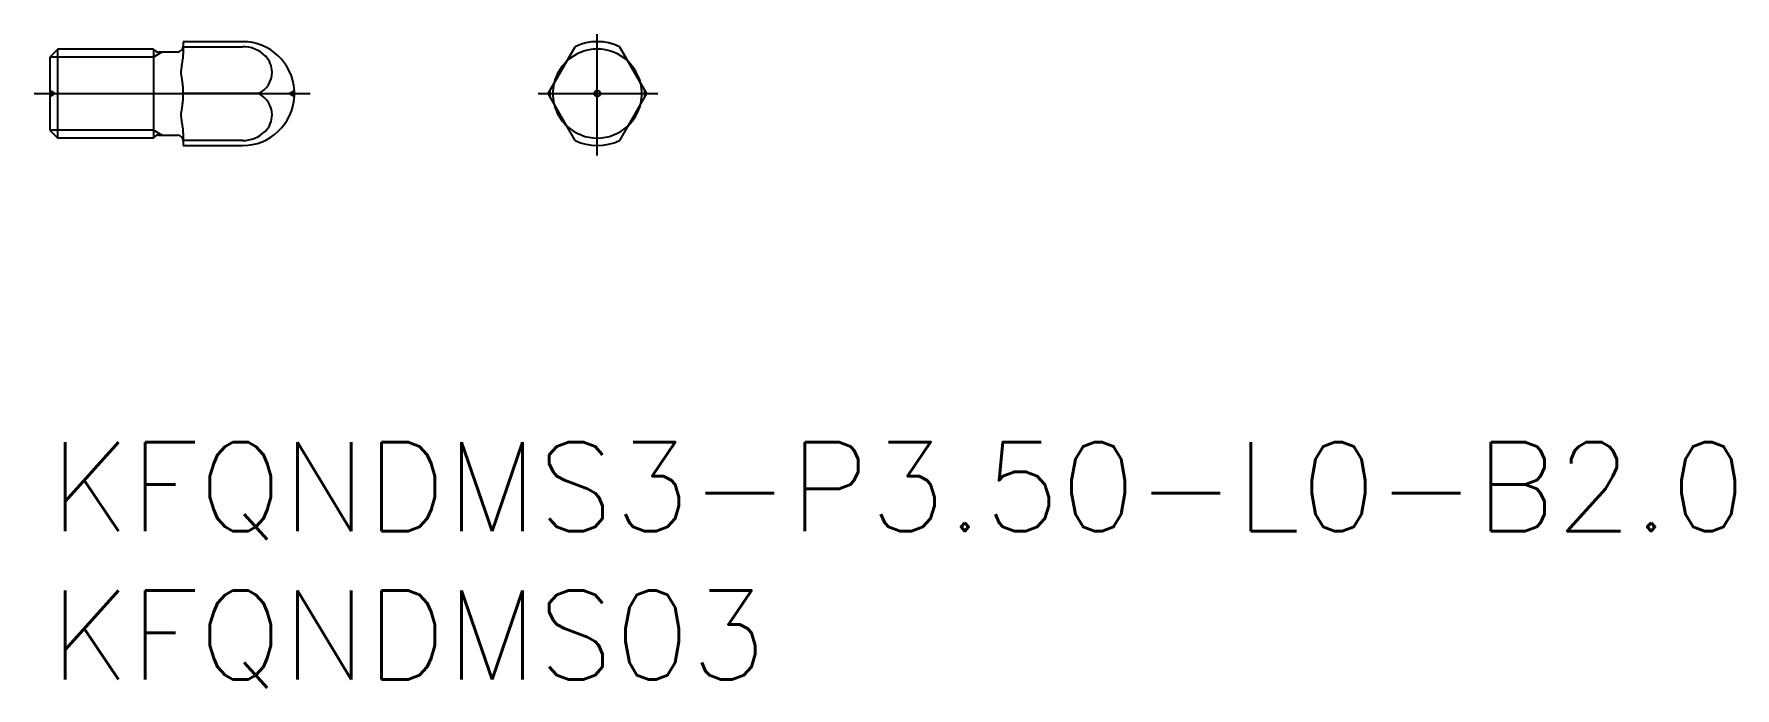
# Model space of a CAD drawing. Extents: x -0.5 to 56.8, y -8.3 to 13.8.
import ezdxf

# ---------------------------------------------------------------- set-up
doc = ezdxf.new("R2010")
doc.units = 0
doc.header["$LTSCALE"] = 0.5
doc.linetypes.add('CENTER', pattern=[50.8, 31.75, -6.35, 6.35, -6.35])
doc.linetypes.add('DASHED', pattern=[19.05, 12.7, -6.35])
for name, color, linetype in [('MSM_CENTER', 1, 'CENTER'), ('MSM_CONTINUOUS', 7, 'CONTINUOUS'), ('MSM_DASHED', 4, 'DASHED'), ('MSM_NARROW', 5, 'CONTINUOUS'), ('MSM_PART_NUMBER', 7, 'CONTINUOUS')]:
    doc.layers.add(name, color=color, linetype=linetype)
doc.styles.get("Standard").update_dxf_attribs({"font": 'txt.shx', "height": 3, "bigfont": 'bigfont.shx'})

msp = doc.modelspace()

# ---------------------------------------------------------------- linework, layer by layer
at = {"layer": 'MSM_CENTER'}
for p, q in [((18.463, 9.666), (18.463, 13.757)), ((-0.534, 11.75), (8.784, 11.75)), ((16.471, 11.75), (20.509, 11.75))]:
    msp.add_line(p, q, dxfattribs=at)
at = {"layer": 'MSM_CONTINUOUS'}
for p, q in [((0.27, 13.25), (0, 12.98)), ((0.27, 10.25), (0.27, 13.25)), ((3.5, 13.25), (0.27, 13.25)), ((6.5, 13.5), (4.5, 13.5)), ((4.5, 13.5), (4.5, 13.074)), ((4.5, 13.331), (6.5, 13.331)), ((16.8, 11.75), (17.713, 13.331)), ((19.213, 13.331), (20.126, 11.75)), ((0, 12.98), (0, 10.521)), ((4.3, 13.15), (3.673, 13.15)), ((4.5, 11.634), (4.5, 11.866)), ((7.045, 11.75), (4.5, 11.75)), ((8.247, 11.652), (8.247, 11.848)), ((17.713, 10.169), (16.8, 11.75)), ((20.126, 11.75), (19.213, 10.169)), ((0, 10.521), (0.27, 10.25)), ((3.673, 10.35), (4.3, 10.35)), ((4.5, 10.426), (4.5, 10)), ((3.5, 10.25), (0.27, 10.25)), ((6.5, 10.169), (4.5, 10.169)), ((4.5, 10), (6.5, 10))]:
    msp.add_line(p, q, dxfattribs=at)
msp.add_circle((18.463, 11.75), 0.0984, dxfattribs=at)
for centre, radius, start, end in [((3.673, 13.35), 0.2, 210, 270), ((4.3, 13.35), 0.2, 270, 0), ((6.5, 11.75), 1.75, 3.22341, 90), ((6.515, 12.273), 1.058, 44.68387, 90.82959), ((18.463, 11.75), 1.75, 64.62307, 115.37693), ((6.099, 12.374), 1.684, 168.18393, 174.18323), ((-0.28, 13.703), 4.832, 348.25486, 350.37902), ((3.361, 13.086), 1.14, 350.35359, 359.37703), ((6.703, 12.463), 0.792, 0.53, 44.44207), ((18.463, 11.75), 1.5, 133.75187, 166.24813), ((18.463, 11.75), 1.5, 13.75187, 46.24813), ((5.23, 12.469), 0.81, 174.59396, 186.78778), ((11.537, 13.474), 7.196, 188.8015, 191.24756), ((3.364, 11.854), 1.136, 0.6018, 10.97413), ((6.659, 12.491), 0.836, 297.54844, 358.5586), ((3.364, 11.646), 1.136, 349.02587, 359.3982), ((6.5, 11.75), 1.75, 270, 356.77659), ((6.659, 11.009), 0.836, 1.4414, 62.45156), ((5.23, 11.031), 0.81, 173.21222, 185.40604), ((6.099, 11.126), 1.684, 185.81677, 191.81607), ((11.537, 10.026), 7.196, 168.75244, 171.1985), ((6.703, 11.037), 0.792, 315.55793, 359.47), ((18.463, 11.75), 1.5, 193.75187, 226.24813), ((18.463, 11.75), 1.5, 313.75187, 346.24813), ((3.673, 10.15), 0.2, 90, 150), ((4.3, 10.15), 0.2, 0, 90), ((-0.28, 9.797), 4.832, 9.62098, 11.74514), ((3.361, 10.414), 1.14, 0.62297, 9.64641), ((6.515, 11.227), 1.058, 269.17041, 315.31613), ((18.463, 11.75), 1.75, 244.62307, 295.37693)]:
    msp.add_arc(centre, radius, start, end, dxfattribs=at)
at = {"layer": 'MSM_DASHED'}
for p, q in [((0.173, 11.75), (0, 11.85)), ((0, 11.65), (0.173, 11.75)), ((8.247, 11.848), (8.077, 11.75)), ((8.077, 11.75), (8.247, 11.652))]:
    msp.add_line(p, q, dxfattribs=at)
msp.add_circle((18.463, 11.75), 0.1, dxfattribs=at)
for radius, start, end in [(1.5, 46.24813, 133.75187), (1.5, 166.24813, 193.75187), (1.5, 346.24813, 13.75187), (1.6, 175.83466, 184.16534), (1.6, 355.83466, 4.16534), (1.5, 226.24813, 313.75187)]:
    msp.add_arc((18.463, 11.75), radius, start, end, dxfattribs=at)
at = {"layer": 'MSM_NARROW'}
for p, q in [((3.5, 13.25), (3.5, 10.25)), ((3.5, 12.98), (0, 12.98)), ((3.778, 13.15), (3.5, 12.98)), ((3.5, 10.521), (0, 10.521)), ((3.778, 10.35), (3.5, 10.521))]:
    msp.add_line(p, q, dxfattribs=at)

# ---------------------------------------------------------------- texts
at = {"layer": 'MSM_PART_NUMBER'}
for s, p in [('KFQNDMS3-P3.50-L0-B2.0', (0, -3)), ('KFQNDMS03', (0, -8))]:
    msp.add_text(s, height=3, dxfattribs=at).set_placement(p)

doc.saveas('drawing.dxf')
